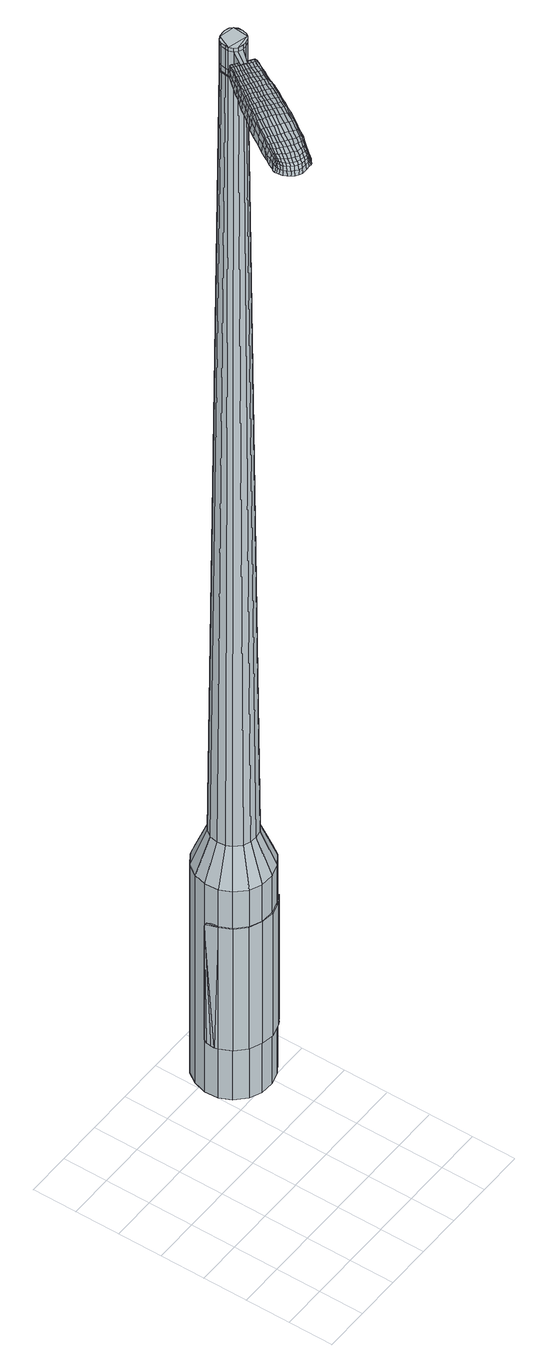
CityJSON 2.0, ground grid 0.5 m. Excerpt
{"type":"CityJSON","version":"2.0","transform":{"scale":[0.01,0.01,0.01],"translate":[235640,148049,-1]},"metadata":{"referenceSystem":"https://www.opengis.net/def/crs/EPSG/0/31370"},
"CityObjects":{
"object1":{"type":"GenericCityObject","attributes":{"cluster":204,"mean_distance_to_centroid":0.183,"new_centroid_x":235641.92,"new_centroid_y":148051.4,"mean_distance_to_camera":17.86,"H1":9.31,"H2":9.24,"Z_final":113.02,"cluster2":-1,"proj_x":235630.12,"proj_y":148043.23,"id_line":90616,"bearing_l":325.26,"distance":14.35,"orientation":"right","G_obj":235.26},"geometry":[{"type":"MultiSurface","lod":"2","boundaries":[[[0,1,2,3]],[[1,4,5,2]],[[4,6,7,5]],[[6,8,9,7]],[[8,10,11,9]],[[10,12,13,11]],[[12,14,15,13]],[[14,16,17,15]],[[16,18,19,17]],[[18,20,21,19]],[[20,22,23,21]],[[22,24,25,23]],[[24,26,27,25]],[[26,28,29,27]],[[28,30,31,29]],[[30,32,33,31]],[[32,34,35,33]],[[34,0,3,35]],[[36,37,38,39]],[[38,40,41,42]],[[41,43,42]],[[42,44,45,46]],[[45,47,46]],[[46,48,49,50]],[[49,51,50]],[[42,46,50,38]],[[50,52,39,38]],[[53,36,39]],[[2,5,7,35]],[[7,9,11,15]],[[11,13,15]],[[15,17,19,23]],[[19,21,23]],[[23,25,27,31]],[[27,29,31]],[[15,23,31,7]],[[31,33,35,7]],[[3,2,35]],[[1,0,54,55]],[[0,34,56,54]],[[34,32,57,56]],[[32,30,58,57]],[[30,28,59,58]],[[28,26,60,59]],[[26,24,61,60]],[[24,22,62,61]],[[22,20,63,62]],[[20,18,64,63]],[[18,16,65,64]],[[16,14,66,65]],[[14,12,67,66]],[[12,10,68,67]],[[10,8,69,68]],[[8,6,70,69]],[[6,4,71,70]],[[4,1,55,71]],[[55,54,72,73]],[[54,56,74,72]],[[56,57,75,74]],[[57,58,76,75]],[[58,59,77,76]],[[59,60,78,77]],[[60,61,79,78]],[[61,62,80,79]],[[62,63,81,80]],[[63,64,82,81]],[[64,65,83,82]],[[65,66,84,83]],[[66,67,85,84]],[[67,68,86,85]],[[68,69,87,86]],[[69,70,88,87]],[[70,71,89,88]],[[71,55,73,89]],[[90,91,92,93]],[[94,95,91,90]],[[75,96,95,94]],[[76,97,96,75]],[[98,99,97,76]],[[100,101,99,98]],[[79,102,101,100]],[[103,104,102,79]],[[105,106,104,103]],[[107,108,106,105]],[[83,109,108,107]],[[84,110,109,83]],[[111,112,110,84]],[[113,114,112,111]],[[115,116,114,113]],[[88,117,116,115]],[[118,119,117,88]],[[93,92,119,118]],[[120,121,122,123]],[[124,120,123,125]],[[126,124,125,127]],[[128,126,127,129]],[[130,128,129,131]],[[132,130,131,133]],[[134,132,133,135]],[[136,134,135,137]],[[138,136,137,139]],[[140,138,139,141]],[[142,140,141,143]],[[144,142,143,145]],[[146,144,145,147]],[[148,146,147,149]],[[150,148,149,151]],[[152,150,151,153]],[[73,72,90,93]],[[72,74,94,90]],[[74,75,94]],[[77,98,76]],[[77,78,100,98]],[[78,79,100]],[[80,103,79]],[[80,81,105,103]],[[81,82,107,105]],[[82,83,107]],[[85,111,84]],[[85,86,113,111]],[[86,87,115,113]],[[87,88,115]],[[89,118,88]],[[89,73,93,118]],[[154,155,92,91]],[[155,156,119,92]],[[156,117,119]],[[157,116,117]],[[157,158,114,116]],[[158,159,112,114]],[[159,110,112]],[[160,108,109]],[[160,161,106,108]],[[161,162,104,106]],[[162,102,104]],[[163,101,102]],[[163,164,99,101]],[[164,97,99]],[[165,95,96]],[[165,154,91,95]],[[39,52,152,166]],[[155,154,167,153]],[[53,39,166,121]],[[154,165,122,167]],[[36,53,121,120]],[[165,96,123,122]],[[37,36,120,124]],[[96,97,125,123]],[[38,37,124,126]],[[97,164,127,125]],[[40,38,126,128]],[[164,163,129,127]],[[41,40,128,130]],[[163,102,131,129]],[[43,41,130,132]],[[102,162,133,131]],[[42,43,132,134]],[[162,161,135,133]],[[44,42,134,136]],[[161,160,137,135]],[[45,44,136,138]],[[160,109,139,137]],[[47,45,138,140]],[[109,110,141,139]],[[46,47,140,142]],[[110,159,143,141]],[[48,46,142,144]],[[159,158,145,143]],[[49,48,144,146]],[[158,157,147,145]],[[51,49,146,148]],[[157,117,149,147]],[[50,51,148,150]],[[117,156,151,149]],[[52,50,150,152]],[[156,155,153,151]],[[152,153,168,169]],[[153,167,170,168]],[[167,122,171,170]],[[122,121,172,171]],[[121,166,173,172]],[[166,152,169,173]],[[174,175,176,177]],[[178,174,177,179]],[[174,178,180,181]],[[175,174,181,182]],[[183,184,185,186]],[[187,183,186,188]],[[183,187,189,190]],[[184,183,190,191]],[[192,193,194,195]],[[196,192,195,197]],[[192,196,198,199]],[[193,192,199,200]],[[201,202,203,204]],[[205,201,204,206]],[[201,205,207,208]],[[202,201,208,209]],[[210,211,212,213]],[[214,210,213,215]],[[210,214,216,217]],[[211,210,217,218]],[[219,220,221,222]],[[223,219,222,224]],[[219,223,225,226]],[[220,219,226,227]],[[228,229,230,231]],[[220,228,231,221]],[[228,220,227,232]],[[229,228,232,233]],[[234,235,236,237]],[[229,234,237,230]],[[234,229,233,238]],[[235,234,238,239]],[[240,178,179,241]],[[235,240,241,236]],[[240,235,239,242]],[[178,240,242,180]],[[243,244,245,246]],[[247,243,246,248]],[[243,247,249,250]],[[244,243,250,251]],[[252,253,254,255]],[[244,252,255,245]],[[252,244,251,256]],[[253,252,256,257]],[[258,259,260,261]],[[253,258,261,254]],[[258,253,257,262]],[[259,258,262,263]],[[264,265,266,267]],[[259,264,267,260]],[[264,259,263,268]],[[265,264,268,269]],[[270,175,182,271]],[[265,270,271,266]],[[270,265,269,272]],[[175,270,272,176]],[[273,274,275,276]],[[277,273,276,278]],[[273,277,279,280]],[[274,273,280,281]],[[282,283,284,285]],[[274,282,285,275]],[[282,274,281,286]],[[283,282,286,287]],[[288,289,290,291]],[[283,288,291,284]],[[288,283,287,292]],[[289,288,292,293]],[[294,187,188,295]],[[289,294,295,290]],[[294,289,293,296]],[[187,294,296,189]],[[297,298,299,300]],[[301,297,300,302]],[[297,301,303,304]],[[298,297,304,305]],[[306,307,308,309]],[[298,306,309,299]],[[306,298,305,310]],[[307,306,310,311]],[[312,313,314,315]],[[307,312,315,308]],[[312,307,311,316]],[[313,312,316,317]],[[318,319,320,321]],[[313,318,321,314]],[[318,313,317,322]],[[319,318,322,323]],[[324,184,191,325]],[[319,324,325,320]],[[324,319,323,326]],[[184,324,326,185]],[[327,213,212,328]],[[329,327,328,330]],[[327,329,331,332]],[[213,327,332,215]],[[333,329,330,334]],[[335,333,334,336]],[[333,335,337,338]],[[329,333,338,331]],[[339,335,336,340]],[[341,339,340,342]],[[339,341,343,344]],[[335,339,344,337]],[[345,341,342,346]],[[347,345,346,348]],[[345,347,349,350]],[[341,345,350,343]],[[351,347,348,352]],[[202,351,352,203]],[[351,202,209,353]],[[347,351,353,349]],[[354,355,200,199]],[[356,354,199,198]],[[354,356,357,358]],[[355,354,358,359]],[[360,361,359,358]],[[362,360,358,357]],[[360,362,363,364]],[[361,360,364,365]],[[366,367,365,364]],[[368,366,364,363]],[[366,368,369,370]],[[367,366,370,371]],[[372,373,371,370]],[[374,372,370,369]],[[372,374,207,205]],[[373,372,205,206]],[[375,376,377,378]],[[277,375,378,279]],[[375,277,278,379]],[[376,375,379,380]],[[381,196,197,382]],[[376,381,382,377]],[[381,376,380,383]],[[196,381,383,198]],[[384,385,386,387]],[[223,384,387,225]],[[384,223,224,388]],[[385,384,388,389]],[[390,391,392,393]],[[385,390,393,386]],[[390,385,389,394]],[[391,390,394,395]],[[396,193,200,397]],[[391,396,397,392]],[[396,391,395,398]],[[193,396,398,194]],[[399,400,401,402]],[[181,399,402,182]],[[399,181,180,403]],[[400,399,403,404]],[[405,406,407,408]],[[400,405,408,401]],[[405,400,404,409]],[[406,405,409,410]],[[411,204,203,412]],[[406,411,412,407]],[[411,406,410,413]],[[204,411,413,206]],[[414,415,416,417]],[[186,414,417,188]],[[414,186,185,418]],[[415,414,418,419]],[[420,208,207,421]],[[415,420,421,416]],[[420,415,419,422]],[[208,420,422,209]],[[423,424,425,426]],[[301,423,426,303]],[[423,301,302,427]],[[424,423,427,428]],[[429,214,215,430]],[[424,429,430,425]],[[429,424,428,431]],[[214,429,431,216]],[[432,433,434,435]],[[247,432,435,249]],[[432,247,248,436]],[[433,432,436,437]],[[438,439,440,441]],[[433,438,441,434]],[[438,433,437,442]],[[439,438,442,443]],[[444,211,218,445]],[[439,444,445,440]],[[444,439,443,446]],[[211,444,446,212]],[[447,448,437,436]],[[246,447,436,248]],[[447,246,245,449]],[[448,447,449,450]],[[451,452,443,442]],[[448,451,442,437]],[[451,448,450,453]],[[452,451,453,454]],[[455,328,212,446]],[[452,455,446,443]],[[455,452,454,456]],[[328,455,456,330]],[[457,458,459,460]],[[304,457,460,305]],[[457,304,303,426]],[[458,457,426,425]],[[461,332,331,462]],[[458,461,462,459]],[[461,458,425,430]],[[332,461,430,215]],[[463,464,450,449]],[[255,463,449,245]],[[463,255,254,465]],[[464,463,465,466]],[[467,468,454,453]],[[464,467,453,450]],[[467,464,466,469]],[[468,467,469,470]],[[471,334,330,456]],[[468,471,456,454]],[[471,468,470,472]],[[334,471,472,336]],[[473,474,475,476]],[[310,473,476,311]],[[473,310,305,460]],[[474,473,460,459]],[[477,338,337,478]],[[474,477,478,475]],[[477,474,459,462]],[[338,477,462,331]],[[479,480,466,465]],[[261,479,465,254]],[[479,261,260,481]],[[480,479,481,482]],[[483,484,470,469]],[[480,483,469,466]],[[483,480,482,485]],[[484,483,485,486]],[[487,340,336,472]],[[484,487,472,470]],[[487,484,486,488]],[[340,487,488,342]],[[489,490,491,492]],[[316,489,492,317]],[[489,316,311,476]],[[490,489,476,475]],[[493,344,343,494]],[[490,493,494,491]],[[493,490,475,478]],[[344,493,478,337]],[[495,496,482,481]],[[267,495,481,260]],[[495,267,266,497]],[[496,495,497,498]],[[499,500,486,485]],[[496,499,485,482]],[[499,496,498,501]],[[500,499,501,502]],[[503,346,342,488]],[[500,503,488,486]],[[503,500,502,504]],[[346,503,504,348]],[[505,506,507,508]],[[322,505,508,323]],[[505,322,317,492]],[[506,505,492,491]],[[509,350,349,510]],[[506,509,510,507]],[[509,506,491,494]],[[350,509,494,343]],[[511,512,498,497]],[[271,511,497,266]],[[511,271,182,402]],[[512,511,402,401]],[[513,514,502,501]],[[512,513,501,498]],[[513,512,401,408]],[[514,513,408,407]],[[515,352,348,504]],[[514,515,504,502]],[[515,514,407,412]],[[352,515,412,203]],[[516,517,419,418]],[[326,516,418,185]],[[516,326,323,508]],[[517,516,508,507]],[[518,353,209,422]],[[517,518,422,419]],[[518,517,507,510]],[[353,518,510,349]],[[519,520,380,379]],[[276,519,379,278]],[[519,276,275,521]],[[520,519,521,522]],[[523,356,198,383]],[[520,523,383,380]],[[523,520,522,524]],[[356,523,524,357]],[[525,526,527,528]],[[226,525,528,227]],[[525,226,225,387]],[[526,525,387,386]],[[529,530,531,532]],[[526,529,532,527]],[[529,526,386,393]],[[530,529,393,392]],[[533,355,359,534]],[[530,533,534,531]],[[533,530,392,397]],[[355,533,397,200]],[[535,536,522,521]],[[285,535,521,275]],[[535,285,284,537]],[[536,535,537,538]],[[539,362,357,524]],[[536,539,524,522]],[[539,536,538,540]],[[362,539,540,363]],[[541,542,543,544]],[[232,541,544,233]],[[541,232,227,528]],[[542,541,528,527]],[[545,546,547,548]],[[542,545,548,543]],[[545,542,527,532]],[[546,545,532,531]],[[549,361,365,550]],[[546,549,550,547]],[[549,546,531,534]],[[361,549,534,359]],[[551,552,538,537]],[[291,551,537,284]],[[551,291,290,553]],[[552,551,553,554]],[[555,368,363,540]],[[552,555,540,538]],[[555,552,554,556]],[[368,555,556,369]],[[557,558,559,560]],[[238,557,560,239]],[[557,238,233,544]],[[558,557,544,543]],[[561,562,563,564]],[[558,561,564,559]],[[561,558,543,548]],[[562,561,548,547]],[[565,367,371,566]],[[562,565,566,563]],[[565,562,547,550]],[[367,565,550,365]],[[567,568,554,553]],[[295,567,553,290]],[[567,295,188,417]],[[568,567,417,416]],[[569,374,369,556]],[[568,569,556,554]],[[569,568,416,421]],[[374,569,421,207]],[[570,571,404,403]],[[242,570,403,180]],[[570,242,239,560]],[[571,570,560,559]],[[572,573,410,409]],[[571,572,409,404]],[[572,571,559,564]],[[573,572,564,563]],[[574,373,206,413]],[[573,574,413,410]],[[574,573,563,566]],[[373,574,566,371]],[[575,576,577,578]],[[578,577,579,580]],[[581,579,577,582]],[[582,577,576,583]],[[584,585,586,587]],[[587,586,588,589]],[[590,588,586,591]],[[591,586,585,592]],[[593,594,595,596]],[[596,595,597,598]],[[599,597,595,600]],[[600,595,594,601]],[[602,603,604,605]],[[605,604,606,607]],[[608,606,604,609]],[[609,604,603,610]],[[611,612,613,614]],[[614,613,615,616]],[[617,615,613,618]],[[618,613,612,619]],[[620,621,622,623]],[[623,622,624,625]],[[626,624,622,627]],[[627,622,621,628]],[[629,630,631,632]],[[632,631,621,620]],[[628,621,631,633]],[[633,631,630,634]],[[635,636,637,638]],[[638,637,630,629]],[[634,630,637,639]],[[639,637,636,640]],[[580,579,641,642]],[[642,641,636,635]],[[640,636,641,643]],[[643,641,579,581]],[[644,645,646,647]],[[647,646,648,649]],[[650,648,646,651]],[[651,646,645,652]],[[653,654,655,656]],[[656,655,645,644]],[[652,645,655,657]],[[657,655,654,658]],[[659,660,661,662]],[[662,661,654,653]],[[658,654,661,663]],[[663,661,660,664]],[[665,666,667,668]],[[668,667,660,659]],[[664,660,667,669]],[[669,667,666,670]],[[583,576,671,672]],[[672,671,666,665]],[[670,666,671,673]],[[673,671,576,575]],[[674,675,676,677]],[[677,676,678,679]],[[680,678,676,681]],[[681,676,675,682]],[[683,684,685,686]],[[686,685,675,674]],[[682,675,685,687]],[[687,685,684,688]],[[689,690,691,692]],[[692,691,684,683]],[[688,684,691,693]],[[693,691,690,694]],[[589,588,695,696]],[[696,695,690,689]],[[694,690,695,697]],[[697,695,588,590]],[[698,699,700,701]],[[701,700,702,703]],[[704,702,700,705]],[[705,700,699,706]],[[707,708,709,710]],[[710,709,699,698]],[[706,699,709,711]],[[711,709,708,712]],[[713,714,715,716]],[[716,715,708,707]],[[712,708,715,717]],[[717,715,714,718]],[[719,720,721,722]],[[722,721,714,713]],[[718,714,721,723]],[[723,721,720,724]],[[592,585,725,726]],[[726,725,720,719]],[[724,720,725,727]],[[727,725,585,584]],[[611,614,728,729]],[[729,728,730,731]],[[732,730,728,733]],[[733,728,614,616]],[[731,730,734,735]],[[735,734,736,737]],[[738,736,734,739]],[[739,734,730,732]],[[737,736,740,741]],[[741,740,742,743]],[[744,742,740,745]],[[745,740,736,738]],[[743,742,746,747]],[[747,746,748,749]],[[750,748,746,751]],[[751,746,742,744]],[[749,748,752,753]],[[753,752,603,602]],[[610,603,752,754]],[[754,752,748,750]],[[601,755,756,600]],[[600,756,757,599]],[[758,757,756,759]],[[759,756,755,760]],[[760,761,762,759]],[[759,762,763,758]],[[764,763,762,765]],[[765,762,761,766]],[[766,767,768,765]],[[765,768,769,764]],[[770,769,768,771]],[[771,768,767,772]],[[772,773,774,771]],[[771,774,775,770]],[[608,775,774,606]],[[606,774,773,607]],[[776,777,778,779]],[[779,778,678,680]],[[679,678,778,780]],[[780,778,777,781]],[[598,597,782,783]],[[783,782,777,776]],[[781,777,782,784]],[[784,782,597,599]],[[785,786,787,788]],[[788,787,624,626]],[[625,624,787,789]],[[789,787,786,790]],[[791,792,793,794]],[[794,793,786,785]],[[790,786,793,795]],[[795,793,792,796]],[[601,594,797,798]],[[798,797,792,791]],[[796,792,797,799]],[[799,797,594,593]],[[800,801,802,803]],[[803,802,582,583]],[[581,582,802,804]],[[804,802,801,805]],[[806,807,808,809]],[[809,808,801,800]],[[805,801,808,810]],[[810,808,807,811]],[[602,605,812,813]],[[813,812,807,806]],[[811,807,812,814]],[[814,812,605,607]],[[815,816,817,818]],[[818,817,587,589]],[[584,587,817,819]],[[819,817,816,820]],[[608,609,821,822]],[[822,821,816,815]],[[820,816,821,823]],[[823,821,609,610]],[[824,825,826,827]],[[827,826,702,704]],[[703,702,826,828]],[[828,826,825,829]],[[616,615,830,831]],[[831,830,825,824]],[[829,825,830,832]],[[832,830,615,617]],[[833,834,648,835]],[[835,648,650]],[[649,648,836]],[[836,648,834,837]],[[838,839,840,841]],[[841,840,834,833]],[[837,834,840,842]],[[842,840,839,843]],[[619,612,844,845]],[[845,844,839,838]],[[843,839,844,846]],[[846,844,612,611]],[[837,847,836]],[[836,847,647,649]],[[644,647,847,848]],[[848,847,849]],[[843,850,851,842]],[[842,851,847,837]],[[849,847,851,852]],[[852,851,850,853]],[[611,729,854,846]],[[846,854,850,843]],[[853,850,854,855]],[[855,854,729,731]],[[856,857,858,859]],[[859,858,705,706]],[[704,705,858,827]],[[827,858,857,824]],[[732,733,860,861]],[[861,860,857,856]],[[824,857,860,831]],[[831,860,733,616]],[[849,862,863,848]],[[848,863,656,644]],[[653,656,863,864]],[[864,863,862,865]],[[853,866,867,852]],[[852,867,862,849]],[[865,862,867,868]],[[868,867,866,869]],[[731,735,870,855]],[[855,870,866,853]],[[869,866,870,871]],[[871,870,735,737]],[[872,873,874,875]],[[875,874,711,712]],[[706,711,874,859]],[[859,874,873,856]],[[738,739,876,877]],[[877,876,873,872]],[[856,873,876,861]],[[861,876,739,732]],[[865,878,879,864]],[[864,879,662,653]],[[659,662,879,880]],[[880,879,878,881]],[[869,882,883,868]],[[868,883,878,865]],[[881,878,883,884]],[[884,883,882,885]],[[737,741,886,871]],[[871,886,882,869]],[[885,882,886,887]],[[887,886,741,743]],[[888,889,890,891]],[[891,890,717,718]],[[712,717,890,875]],[[875,890,889,872]],[[744,745,892,893]],[[893,892,889,888]],[[872,889,892,877]],[[877,892,745,738]],[[881,894,895,880]],[[880,895,668,659]],[[665,668,895,896]],[[895,894,896]],[[885,897,898,884]],[[884,898,894,881]],[[896,894,898,899]],[[899,898,897,900]],[[743,747,901,887]],[[887,901,897,885]],[[900,897,901,902]],[[902,901,747,749]],[[903,904,905,906]],[[906,905,723,724]],[[718,723,905,891]],[[891,905,904,888]],[[750,751,907,908]],[[908,907,904,903]],[[888,904,907,893]],[[893,907,751,744]],[[909,910,896]],[[896,910,672,665]],[[583,672,910,803]],[[803,910,909,800]],[[900,911,912,899]],[[899,912,909,896]],[[800,909,912,809]],[[809,912,911,806]],[[749,753,913,902]],[[902,913,911,900]],[[806,911,913,813]],[[813,913,753,602]],[[820,914,915,819]],[[819,915,727,584]],[[724,727,915,906]],[[906,915,914,903]],[[610,754,916,823]],[[823,916,914,820]],[[903,914,916,908]],[[908,916,754,750]],[[781,917,918,780]],[[780,918,677,679]],[[674,677,918,919]],[[919,918,917,920]],[[599,757,921,784]],[[784,921,917,781]],[[920,917,921,922]],[[922,921,757,758]],[[923,924,925,926]],[[926,925,627,628]],[[626,627,925,788]],[[788,925,924,785]],[[927,928,929,930]],[[930,929,924,923]],[[785,924,929,794]],[[794,929,928,791]],[[760,755,931,932]],[[932,931,928,927]],[[791,928,931,798]],[[798,931,755,601]],[[920,933,934,919]],[[919,934,686,674]],[[683,686,934,935]],[[935,934,933,936]],[[758,763,937,922]],[[922,937,933,920]],[[936,933,937,938]],[[938,937,763,764]],[[939,940,941,942]],[[942,941,633,634]],[[628,633,941,926]],[[926,941,940,923]],[[943,944,945,946]],[[946,945,940,939]],[[923,940,945,930]],[[930,945,944,927]],[[766,761,947,948]],[[948,947,944,943]],[[927,944,947,932]],[[932,947,761,760]],[[936,949,950,935]],[[935,950,692,683]],[[689,692,950,951]],[[951,950,949,952]],[[764,769,953,938]],[[938,953,949,936]],[[952,949,953,954]],[[954,953,769,770]],[[955,956,957,958]],[[958,957,639,640]],[[634,639,957,942]],[[942,957,956,939]],[[959,960,961,962]],[[962,961,956,955]],[[939,956,961,946]],[[946,961,960,943]],[[772,767,963,964]],[[964,963,960,959]],[[943,960,963,948]],[[948,963,767,766]],[[952,965,966,951]],[[951,966,696,689]],[[589,696,966,818]],[[818,966,965,815]],[[770,775,967,954]],[[954,967,965,952]],[[815,965,967,822]],[[822,967,775,608]],[[805,968,969,804]],[[804,969,643,581]],[[640,643,969,958]],[[958,969,968,955]],[[811,970,971,810]],[[810,971,968,805]],[[955,968,971,962]],[[962,971,970,959]],[[607,773,972,814]],[[814,972,970,811]],[[959,970,972,964]],[[964,972,773,772]],[[575,578,177,176]],[[578,580,179,177]],[[590,591,190,189]],[[591,592,191,190]],[[593,596,195,194]],[[596,598,197,195]],[[617,618,217,216]],[[618,619,218,217]],[[620,623,222,221]],[[623,625,224,222]],[[629,632,231,230]],[[632,620,221,231]],[[635,638,237,236]],[[638,629,230,237]],[[580,642,241,179]],[[642,635,236,241]],[[650,651,250,249]],[[651,652,251,250]],[[652,657,256,251]],[[657,658,257,256]],[[658,663,262,257]],[[663,664,263,262]],[[664,669,268,263]],[[669,670,269,268]],[[670,673,272,269]],[[673,575,176,272]],[[680,681,280,279]],[[681,682,281,280]],[[682,687,286,281]],[[687,688,287,286]],[[688,693,292,287]],[[693,694,293,292]],[[694,697,296,293]],[[697,590,189,296]],[[698,701,300,299]],[[701,703,302,300]],[[707,710,309,308]],[[710,698,299,309]],[[713,716,315,314]],[[716,707,308,315]],[[719,722,321,320]],[[722,713,314,321]],[[592,726,325,191]],[[726,719,320,325]],[[776,779,378,377]],[[779,680,279,378]],[[598,783,382,197]],[[783,776,377,382]],[[625,789,388,224]],[[789,790,389,388]],[[790,795,394,389]],[[795,796,395,394]],[[796,799,398,395]],[[799,593,194,398]],[[703,828,427,302]],[[828,829,428,427]],[[829,832,431,428]],[[832,617,216,431]],[[833,835,435,434]],[[835,650,249,435]],[[838,841,441,440]],[[841,833,434,441]],[[619,845,445,218]],[[845,838,440,445]],[[973,974,975,976]],[[977,978,976,975]],[[979,980,981,982]],[[983,984,985,986]],[[974,987,988,975]],[[989,977,975,988]],[[990,979,982,991]],[[992,993,984,983]],[[987,994,995,988]],[[995,996,989,988]],[[997,990,991,998]],[[999,993,992,1000]],[[994,1001,1002,995]],[[1002,1003,996,995]],[[1004,997,998,1005]],[[1006,999,1000,1007]],[[1008,1009,1010,1011]],[[1012,1013,1009,1008]],[[1012,1014,1015,1013]],[[1014,1016,1017,1015]],[[1018,1019,1020,1021]],[[1022,1023,1019,1018]],[[1024,1025,1023,1022]],[[1026,1025,1024]],[[1021,1010,1009,1018]],[[1018,1009,1013,1022]],[[1013,1015,1024,1022]],[[1015,1017,1026,1024]],[[982,981,978,977]],[[991,982,977,989]],[[996,998,991,989]],[[1003,1005,998,996]],[[983,986,980,979]],[[992,983,979,990]],[[1000,992,990,997]],[[1007,1000,997,1004]],[[984,1008,1011,985]],[[993,1012,1008,984]],[[1014,1012,993,999]],[[1016,1014,999,1006]],[[1027,1028,1029,1030]],[[1029,1031,1032,1033]],[[1029,1033,1034,1035]],[[1029,1035,1030]],[[1036,1027,1030,1037]],[[1038,1037,1030,1039]],[[1040,1039,1030]],[[1041,1029,1028,1042]],[[1043,1041,1042,1044]],[[1045,1043,1044,1046]],[[1047,1045,1046,1048]],[[1049,1047,1048,1050]],[[1050,1051,1052,1053]],[[1050,1053,1054,1055]],[[1050,1055,1056,1057]],[[1056,1058,1059,1060]],[[1056,1060,1061,1062]],[[1056,1062,1057]],[[1050,1057,1049]],[[1063,1064,1028,1027]],[[1065,1066,1031,1029]],[[1067,1068,1040,1030]],[[1064,1069,1042,1028]],[[1070,1065,1029,1041]],[[1069,1071,1044,1042]],[[1072,1070,1041,1043]],[[1071,1073,1046,1044]],[[1074,1072,1043,1045]],[[1073,1075,1048,1046]],[[1076,1074,1045,1047]],[[1075,1077,1050,1048]],[[1078,1076,1047,1049]],[[1077,1079,1051,1050]],[[1080,1081,1058,1056]],[[1082,1078,1049,1057]],[[1052,1051,1079,1083]],[[1053,1052,1083,1084]],[[1054,1053,1084,1085]],[[1055,1054,1085,1086]],[[1056,1055,1086,1080]],[[1087,1063,1027,1036]],[[1088,1087,1036,1037]],[[1089,1088,1037,1038]],[[1090,1089,1038,1039]],[[1068,1090,1039,1040]],[[1032,1031,1066,1091]],[[1059,1058,1081,1092]],[[1033,1032,1091,1093]],[[1034,1033,1093,1094]],[[1035,1034,1094,1095]],[[1030,1035,1095,1067]],[[1060,1059,1092,1096]],[[1061,1060,1096,1097]],[[1062,1061,1097,1098]],[[1057,1062,1098,1082]]]}]}
},
"vertices":[
[168,203,384],[157,214,384],[157,214,96],[168,203,96],[151,227,384],[151,227,96],[150,242,384],[150,242,96],[154,256,384],[154,256,96],[162,268,384],[162,268,96],[174,276,384],[174,276,96],[188,280,384],[188,280,96],[203,279,384],[203,279,96],[216,273,384],[216,273,96],[227,262,384],[227,262,96],[233,249,384],[233,249,96],[234,235,384],[234,235,96],[230,220,384],[230,220,96],[222,208,384],[222,208,96],[210,200,384],[210,200,96],[196,196,384],[196,196,96],[181,197,384],[181,197,96],[193,225,1524],[198,226,1524],[202,229,1524],[184,227,1524],[204,232,1524],[205,237,1524],[203,246,1524],[205,242,1524],[200,249,1524],[195,251,1524],[186,250,1524],[191,251,1524],[182,248,1524],[180,244,1524],[179,235,1524],[179,239,1524],[181,230,1524],[189,225,1524],[178,217,429],[171,224,429],[186,214,429],[194,213,429],[203,215,429],[210,220,429],[215,228,429],[217,236,429],[216,245,429],[213,253,429],[206,259,429],[198,262,429],[190,263,429],[181,261,429],[174,256,429],[169,249,429],[167,240,429],[168,231,429],[184,227,1483],[181,230,1483],[189,225,1483],[193,225,1483],[198,226,1483],[202,229,1483],[204,232,1483],[205,237,1483],[205,242,1483],[203,246,1483],[200,249,1483],[195,251,1483],[191,251,1483],[186,250,1483],[182,248,1483],[180,244,1483],[179,239,1483],[179,235,1483],[185,227,1483],[185,227,1485],[182,231,1485],[182,231,1483],[189,226,1483],[189,226,1485],[193,225,1485],[198,226,1485],[201,229,1483],[201,229,1485],[204,233,1483],[204,233,1485],[205,237,1485],[204,241,1483],[204,241,1485],[203,245,1483],[203,245,1485],[199,249,1483],[199,249,1485],[195,251,1485],[191,251,1485],[187,250,1483],[187,250,1485],[183,247,1483],[183,247,1485],[180,243,1483],[180,243,1485],[179,239,1485],[180,235,1483],[180,235,1485],[193,225,1519],[189,225,1519],[189,225,1493],[193,225,1493],[198,226,1519],[198,226,1493],[202,229,1519],[202,229,1493],[204,232,1519],[204,232,1493],[205,237,1519],[205,237,1493],[205,242,1519],[205,242,1493],[203,246,1519],[203,246,1493],[200,249,1519],[200,249,1493],[195,251,1519],[195,251,1493],[191,251,1519],[191,251,1493],[186,250,1519],[186,250,1493],[182,248,1519],[182,248,1493],[180,244,1519],[180,244,1493],[179,239,1519],[179,239,1493],[179,235,1519],[179,235,1493],[181,230,1519],[181,230,1493],[184,227,1485],[181,230,1485],[179,235,1485],[180,244,1485],[182,248,1485],[186,250,1485],[200,249,1485],[203,246,1485],[205,242,1485],[204,232,1485],[202,229,1485],[189,225,1485],[184,227,1519],[184,227,1493],[171,214,1513],[171,214,1518],[174,212,1513],[176,210,1513],[176,210,1518],[174,212,1518],[115,162,1519],[120,168,1518],[118,167,1509],[113,162,1510],[110,155,1519],[108,155,1510],[112,155,1526],[117,162,1525],[122,167,1525],[147,140,1519],[151,146,1518],[150,147,1525],[146,141,1525],[142,133,1519],[142,134,1526],[143,131,1510],[147,138,1510],[151,144,1509],[91,89,1519],[88,92,1519],[87,91,1513],[90,89,1513],[95,88,1519],[94,87,1513],[96,89,1524],[92,91,1524],[89,93,1524],[133,150,1530],[137,156,1529],[134,158,1529],[130,152,1530],[128,143,1531],[125,145,1531],[131,141,1530],[136,148,1530],[140,154,1529],[179,217,1512],[177,218,1512],[176,217,1517],[178,216,1517],[181,215,1512],[180,214,1517],[181,214,1506],[178,216,1506],[176,218,1506],[83,113,1519],[84,115,1519],[83,115,1512],[81,113,1512],[82,110,1518],[80,110,1512],[83,110,1522],[84,112,1523],[86,115,1524],[87,120,1519],[89,125,1519],[88,124,1512],[85,120,1512],[88,119,1524],[91,124,1525],[93,130,1519],[97,136,1519],[95,136,1511],[91,129,1511],[94,129,1526],[99,136,1526],[104,146,1519],[102,145,1510],[105,145,1526],[161,220,1513],[156,214,1513],[158,214,1518],[162,220,1517],[165,224,1512],[165,223,1516],[163,224,1506],[160,220,1507],[155,214,1507],[152,208,1514],[147,202,1515],[148,202,1520],[153,208,1519],[150,208,1507],[145,202,1507],[142,197,1515],[138,191,1516],[139,191,1522],[144,196,1521],[141,196,1508],[136,191,1508],[133,185,1517],[129,179,1517],[130,179,1524],[135,185,1523],[131,185,1508],[127,179,1509],[124,173,1518],[126,173,1524],[122,173,1509],[112,91,1519],[114,94,1519],[113,95,1524],[111,92,1523],[110,90,1518],[110,91,1522],[110,88,1512],[112,90,1512],[115,92,1512],[117,98,1519],[121,102,1519],[120,103,1525],[116,99,1524],[118,96,1512],[121,100,1512],[124,107,1519],[129,113,1519],[128,115,1526],[124,108,1526],[125,105,1511],[130,111,1511],[136,123,1519],[135,124,1526],[136,121,1510],[186,203,1513],[182,196,1513],[182,195,1507],[186,201,1507],[188,208,1512],[189,206,1506],[187,207,1516],[185,204,1517],[181,198,1518],[178,190,1514],[174,183,1515],[174,182,1507],[178,188,1507],[177,191,1519],[173,185,1520],[170,177,1515],[166,171,1516],[167,169,1508],[171,175,1508],[169,179,1521],[166,172,1522],[162,164,1517],[158,158,1517],[159,156,1509],[163,163,1508],[162,166,1523],[158,160,1524],[155,152,1518],[155,150,1509],[154,154,1524],[175,211,1519],[173,213,1519],[171,205,1520],[169,207,1520],[173,204,1520],[177,210,1519],[166,199,1522],[164,201,1522],[162,193,1523],[160,195,1523],[165,191,1523],[169,197,1521],[158,187,1524],[156,189,1524],[154,181,1525],[151,182,1525],[156,179,1525],[161,185,1524],[150,175,1526],[147,176,1526],[145,169,1527],[143,170,1527],[148,167,1527],[152,173,1526],[141,163,1528],[139,164,1528],[144,161,1528],[93,93,1527],[90,95,1527],[97,92,1526],[100,95,1527],[96,97,1528],[93,99,1528],[100,102,1529],[97,104,1529],[103,100,1528],[107,106,1530],[104,108,1530],[101,110,1530],[108,114,1531],[105,116,1531],[112,112,1530],[117,120,1531],[113,122,1531],[110,124,1531],[120,132,1531],[118,134,1531],[124,130,1531],[108,89,1518],[105,88,1519],[105,87,1513],[108,87,1513],[108,90,1523],[105,89,1523],[100,88,1519],[100,87,1513],[100,89,1524],[82,108,1518],[82,105,1518],[83,106,1523],[83,109,1523],[80,108,1513],[80,105,1513],[82,101,1519],[83,98,1519],[84,99,1524],[83,102,1523],[81,101,1513],[83,97,1513],[85,94,1519],[86,96,1524],[85,94,1513],[119,161,1528],[120,160,1528],[125,166,1528],[123,167,1527],[113,154,1528],[115,153,1529],[122,158,1529],[125,156,1530],[129,162,1529],[127,164,1528],[117,151,1529],[120,149,1530],[128,154,1530],[132,160,1529],[122,147,1531],[145,143,1528],[143,144,1529],[138,136,1529],[140,135,1528],[149,149,1527],[147,150,1528],[140,146,1529],[135,138,1530],[144,152,1528],[189,210,1512],[187,211,1512],[186,210,1517],[187,209,1517],[189,209,1506],[187,210,1506],[184,213,1512],[183,212,1517],[184,212,1506],[167,225,1512],[168,224,1512],[167,224,1506],[165,225,1506],[166,224,1517],[168,223,1517],[170,223,1512],[172,221,1512],[171,221,1506],[169,223,1506],[170,222,1517],[172,220,1517],[174,220,1512],[174,219,1506],[174,219,1517],[163,220,1519],[165,219,1519],[159,214,1520],[160,213,1520],[167,217,1519],[169,216,1519],[162,211,1520],[164,210,1520],[171,214,1519],[166,208,1520],[184,205,1519],[183,206,1519],[179,200,1520],[180,198,1520],[180,208,1519],[176,202,1520],[154,208,1521],[156,207,1521],[150,202,1522],[151,201,1522],[158,205,1521],[160,204,1521],[153,199,1522],[155,198,1523],[162,202,1522],[158,196,1523],[176,192,1521],[175,193,1521],[171,187,1522],[172,186,1522],[172,195,1521],[168,189,1522],[145,196,1523],[147,195,1523],[141,190,1524],[142,189,1524],[149,193,1523],[151,192,1524],[144,187,1525],[147,186,1525],[153,190,1524],[149,184,1525],[168,180,1523],[167,181,1523],[163,175,1524],[165,173,1524],[164,183,1524],[160,177,1525],[136,184,1525],[138,183,1525],[132,178,1526],[133,177,1526],[140,182,1526],[142,180,1526],[135,176,1527],[138,174,1527],[145,178,1526],[140,172,1527],[161,167,1525],[159,168,1525],[155,162,1526],[157,161,1526],[156,170,1526],[152,164,1527],[127,173,1527],[129,171,1527],[131,170,1527],[134,168,1528],[136,166,1528],[153,155,1527],[151,156,1527],[148,158,1528],[109,92,1525],[107,91,1525],[112,95,1526],[109,94,1526],[102,91,1526],[105,95,1527],[84,110,1525],[84,108,1525],[86,111,1526],[86,113,1525],[85,105,1525],[86,101,1526],[88,105,1527],[87,108,1526],[88,98,1526],[90,102,1527],[115,99,1526],[112,99,1527],[119,104,1527],[116,104,1528],[108,99,1528],[112,105,1529],[89,118,1526],[89,116,1527],[92,121,1528],[92,123,1527],[90,113,1527],[92,110,1528],[96,116,1529],[94,118,1528],[94,107,1528],[98,113,1530],[122,109,1528],[120,109,1529],[127,115,1528],[125,116,1529],[116,110,1529],[121,118,1530],[95,128,1528],[96,126,1528],[101,133,1529],[100,135,1528],[98,124,1529],[100,121,1530],[105,129,1530],[103,131,1530],[102,119,1530],[107,126,1531],[134,125,1529],[132,126,1529],[128,128,1530],[106,145,1528],[108,143,1529],[110,141,1530],[112,139,1530],[115,136,1531],[119,166,1509],[121,166,1518],[117,161,1518],[115,161,1509],[112,154,1519],[110,154,1510],[114,154,1525],[119,161,1525],[123,166,1525],[148,148,1525],[149,147,1518],[145,141,1518],[145,142,1525],[141,134,1519],[140,135,1525],[141,132,1510],[146,139,1509],[150,145,1509],[89,93,1513],[89,93,1519],[92,91,1519],[91,91,1513],[95,90,1519],[95,89,1513],[96,91,1524],[93,93,1524],[90,95,1524],[134,158,1528],[137,156,1528],[133,150,1529],[130,152,1529],[128,143,1529],[125,145,1529],[131,141,1529],[136,148,1529],[140,154,1528],[175,216,1516],[175,217,1512],[177,215,1512],[177,214,1516],[180,213,1512],[179,213,1516],[180,212,1506],[177,214,1506],[175,216,1506],[84,115,1512],[86,115,1519],[85,112,1518],[83,112,1512],[84,110,1518],[82,110,1512],[85,110,1522],[86,111,1523],[87,114,1523],[89,123,1512],[91,124,1519],[88,119,1519],[87,119,1512],[90,118,1524],[93,123,1525],[97,135,1511],[99,135,1519],[94,129,1519],[92,128,1511],[96,128,1525],[100,135,1526],[105,144,1519],[103,144,1510],[107,144,1526],[159,213,1518],[158,213,1513],[162,219,1513],[164,219,1517],[166,223,1512],[166,222,1515],[164,222,1506],[161,219,1506],[156,213,1507],[150,201,1520],[148,201,1514],[153,207,1514],[154,207,1519],[151,207,1507],[147,201,1507],[141,189,1522],[139,189,1516],[144,195,1515],[145,195,1521],[142,195,1508],[137,189,1508],[132,178,1523],[130,178,1517],[135,184,1516],[136,183,1522],[133,183,1508],[128,178,1508],[126,172,1517],[127,172,1524],[124,172,1509],[112,96,1523],[113,95,1519],[110,93,1518],[110,94,1523],[109,92,1518],[109,93,1522],[109,90,1512],[111,91,1512],[113,94,1512],[119,105,1525],[119,103,1519],[116,99,1519],[115,100,1524],[116,97,1512],[120,102,1512],[127,116,1526],[127,114,1519],[123,108,1519],[122,109,1525],[123,106,1511],[128,113,1511],[134,124,1519],[133,125,1526],[134,122,1510],[180,196,1507],[180,197,1513],[184,204,1513],[184,202,1506],[186,208,1512],[187,207,1506],[185,208,1515],[183,205,1517],[180,198,1518],[173,183,1507],[172,184,1514],[176,191,1514],[177,189,1507],[176,192,1519],[172,186,1520],[165,170,1508],[164,172,1516],[168,178,1515],[169,176,1508],[168,179,1521],[164,173,1522],[157,157,1508],[157,159,1517],[161,165,1516],[161,164,1508],[160,167,1522],[156,161,1523],[153,153,1517],[153,151,1509],[152,154,1524],[174,211,1518],[172,212,1518],[170,205,1519],[168,206,1519],[173,203,1519],[177,209,1518],[166,199,1520],[164,200,1520],[162,193,1521],[160,194,1521],[164,191,1521],[169,197,1520],[158,186,1523],[155,188,1523],[153,180,1524],[151,182,1524],[156,179,1524],[160,185,1523],[149,174,1525],[147,176,1525],[145,168,1526],[143,170,1526],[148,166,1526],[152,172,1525],[141,162,1527],[138,164,1527],[144,160,1527],[91,96,1526],[94,94,1526],[97,93,1525],[100,96,1526],[96,98,1526],[94,100,1526],[97,105,1528],[100,103,1528],[103,101,1527],[107,107,1528],[104,109,1529],[101,111,1529],[105,117,1530],[108,115,1530],[111,113,1529],[116,120,1530],[113,122,1530],[110,124,1530],[118,134,1530],[120,132,1530],[123,130,1530],[105,89,1513],[105,90,1518],[107,91,1518],[108,89,1512],[107,92,1523],[105,91,1523],[100,90,1519],[100,89,1513],[101,91,1523],[85,106,1523],[84,106,1518],[84,108,1518],[85,108,1523],[82,108,1512],[82,105,1512],[86,100,1523],[85,99,1519],[84,102,1519],[85,103,1523],[83,102,1513],[85,98,1513],[87,96,1519],[88,97,1524],[86,95,1513],[125,165,1527],[121,159,1527],[120,160,1527],[124,166,1526],[115,153,1527],[115,152,1528],[129,162,1528],[125,156,1528],[123,158,1528],[127,163,1527],[117,151,1528],[120,149,1529],[128,154,1529],[132,160,1528],[122,147,1529],[138,137,1528],[143,144,1527],[144,143,1527],[139,136,1527],[148,149,1526],[146,150,1527],[139,146,1528],[134,139,1528],[143,152,1527],[185,209,1516],[186,209,1512],[187,209,1512],[186,208,1516],[187,208,1506],[186,208,1506],[183,211,1512],[182,211,1516],[183,210,1506],[166,222,1506],[167,222,1512],[165,223,1506],[166,222,1516],[167,221,1516],[170,219,1506],[171,220,1512],[169,221,1512],[168,221,1506],[169,220,1516],[171,219,1516],[173,218,1512],[172,217,1506],[173,217,1516],[164,218,1518],[159,213,1519],[160,212,1519],[168,215,1518],[166,216,1518],[162,211,1519],[164,209,1519],[170,214,1518],[166,208,1519],[178,199,1519],[182,205,1518],[183,205,1518],[179,199,1519],[180,207,1518],[176,201,1519],[156,206,1520],[155,207,1520],[150,201,1521],[151,200,1521],[160,203,1520],[157,205,1520],[153,199,1521],[155,197,1521],[162,202,1520],[157,196,1521],[170,187,1521],[174,193,1520],[175,192,1520],[171,186,1521],[172,195,1520],[167,189,1521],[147,194,1522],[146,195,1522],[141,189,1523],[142,188,1523],[151,191,1522],[149,193,1522],[144,187,1523],[147,185,1524],[153,190,1523],[149,184,1524],[162,174,1523],[166,180,1522],[167,180,1522],[163,174,1523],[163,182,1522],[159,176,1523],[138,182,1524],[137,183,1524],[133,177,1525],[142,179,1525],[140,181,1524],[135,175,1525],[138,173,1526],[145,178,1525],[140,172,1526],[154,162,1525],[158,168,1524],[159,167,1524],[155,161,1525],[155,170,1524],[151,164,1525],[129,171,1526],[128,171,1526],[134,167,1527],[131,169,1526],[136,166,1527],[150,156,1526],[152,155,1526],[147,158,1526],[106,93,1524],[109,94,1524],[111,96,1525],[109,96,1525],[102,93,1525],[104,96,1525],[87,111,1525],[86,108,1524],[86,110,1524],[88,113,1525],[89,105,1526],[87,102,1525],[86,105,1524],[88,108,1525],[89,99,1525],[91,102,1526],[112,100,1526],[114,100,1526],[118,105,1526],[116,105,1527],[108,100,1526],[112,106,1527],[93,121,1527],[90,116,1526],[90,117,1526],[93,122,1526],[96,116,1528],[93,110,1527],[91,113,1526],[95,118,1527],[95,107,1527],[99,113,1528],[120,110,1527],[121,110,1527],[126,116,1527],[124,117,1528],[116,111,1528],[121,118,1529],[102,133,1528],[97,126,1527],[96,128,1527],[101,134,1527],[105,128,1529],[100,121,1529],[98,124,1528],[103,131,1528],[103,119,1529],[108,126,1530],[131,127,1528],[133,126,1528],[127,128,1529],[108,143,1528],[108,144,1528],[112,138,1529],[110,141,1529],[115,136,1530],[165,223,1508],[170,219,1508],[151,193,1509],[144,197,1509],[138,176,1510],[131,181,1510],[115,143,1512],[107,149,1512],[117,164,1511],[125,158,1511],[104,129,1513],[97,117,1514],[90,122,1514],[97,134,1513],[176,215,1508],[157,188,1509],[145,171,1510],[122,138,1512],[133,153,1511],[112,123,1513],[104,112,1514],[181,211,1508],[164,184,1509],[152,166,1510],[130,133,1512],[140,148,1511],[112,107,1514],[120,118,1513],[187,207,1508],[170,179,1509],[159,161,1510],[138,128,1512],[148,142,1511],[119,102,1514],[127,113,1513],[90,106,1514],[88,101,1514],[82,105,1514],[83,111,1514],[97,101,1514],[94,97,1514],[104,96,1514],[100,93,1514],[111,92,1514],[106,89,1514],[88,96,1515],[89,92,1515],[88,92,1515],[84,98,1515],[91,93,1515],[90,91,1515],[95,91,1515],[91,90,1515],[99,89,1515],[213,200,334],[210,198,334],[210,198,165],[222,206,171],[213,200,165],[216,203,165],[219,204,166],[220,205,167],[221,206,169],[216,203,334],[219,204,333],[220,205,332],[221,206,331],[222,206,328],[195,194,165],[195,194,334],[181,196,165],[181,196,334],[167,202,165],[167,202,334],[156,213,165],[156,213,334],[150,226,165],[150,226,334],[149,230,334],[149,234,334],[149,237,333],[148,239,332],[148,240,331],[148,241,328],[149,230,165],[148,241,171],[148,240,169],[148,239,167],[149,237,166],[149,234,165],[212,203,334],[208,201,334],[208,201,165],[212,203,165],[220,209,171],[220,209,328],[195,197,334],[195,197,165],[181,199,334],[181,199,165],[169,205,334],[169,205,165],[159,214,334],[159,214,165],[153,227,334],[153,227,165],[152,231,334],[151,241,328],[151,241,171],[152,231,165],[152,234,334],[151,237,333],[151,239,332],[151,240,331],[215,205,334],[217,206,333],[219,208,332],[220,208,331],[215,205,165],[151,240,169],[217,206,166],[219,208,167],[220,208,169],[151,239,167],[151,237,166],[152,234,165]
]}
